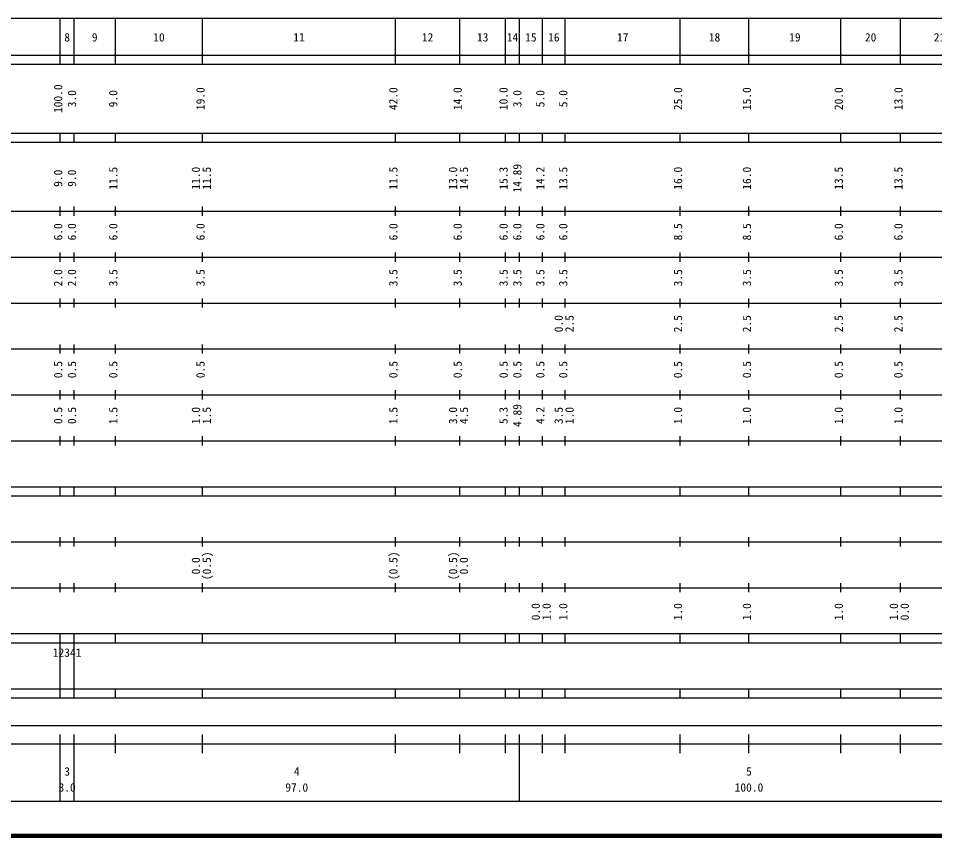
# Model space of a CAD drawing. Units: millimetres on the paper, enlarged 1000 times. Extents: x 40000 to 680000, y 20000 to 380000.
# Drawn here: x 258868 to 458446, y 20000 to 198000 of the extents above; entities that cross this region are included whole.
import ezdxf
from ezdxf.enums import TextEntityAlignment as Align

# ---------------------------------------------------------------- set-up
doc = ezdxf.new("R2010")
doc.units = ezdxf.units.MM
doc.header["$LTSCALE"] = 1000
doc.layers.add('M-TTL', color=2, linetype='Continuous', lineweight=140)
doc.layers.add('M-TTL-BAND', color=7, linetype='Continuous', lineweight=25)
doc.styles.add('ＭＳ ゴシック', font='')
doc.styles.get('ＭＳ ゴシック').set_extended_font_data('MS Gothic')

msp = doc.modelspace()

# ---------------------------------------------------------------- linework, layer by layer
at = {"layer": 'M-TTL'}
msp.add_line((40000, 20000), (680000, 20000), dxfattribs=at)
at = {"layer": 'M-TTL-BAND'}
for p, q in [((68000, 198000), (579000, 198000)), ((268000, 188000), (268000, 198000)), ((271000, 188000), (271000, 198000)), ((280000, 188000), (280000, 198000)), ((299000, 188000), (299000, 198000)), ((341000, 188000), (341000, 198000)), ((355000, 188000), (355000, 198000)), ((365000, 188000), (365000, 198000)), ((368000, 188000), (368000, 198000)), ((373000, 188000), (373000, 198000)), ((378000, 188000), (378000, 198000)), ((403000, 188000), (403000, 198000)), ((418000, 188000), (418000, 198000)), ((438000, 188000), (438000, 198000)), ((451000, 188000), (451000, 198000)), ((40000, 190000), (579000, 190000)), ((40000, 188000), (579000, 188000)), ((40000, 173000), (579000, 173000)), ((268000, 171000), (268000, 173000)), ((271000, 171000), (271000, 173000)), ((280000, 171000), (280000, 173000)), ((299000, 171000), (299000, 173000)), ((341000, 171000), (341000, 173000)), ((355000, 171000), (355000, 173000)), ((365000, 171000), (365000, 173000)), ((368000, 171000), (368000, 173000)), ((373000, 171000), (373000, 173000)), ((378000, 171000), (378000, 173000)), ((403000, 171000), (403000, 173000)), ((418000, 171000), (418000, 173000)), ((438000, 171000), (438000, 173000)), ((451000, 171000), (451000, 173000)), ((40000, 171000), (579000, 171000)), ((40000, 156000), (579000, 156000)), ((268000, 155000), (268000, 157000)), ((271000, 155000), (271000, 157000)), ((280000, 155000), (280000, 157000)), ((299000, 155000), (299000, 157000)), ((341000, 155000), (341000, 157000)), ((355000, 155000), (355000, 157000)), ((365000, 155000), (365000, 157000)), ((368000, 155000), (368000, 157000)), ((373000, 155000), (373000, 157000)), ((378000, 155000), (378000, 157000)), ((403000, 155000), (403000, 157000)), ((418000, 155000), (418000, 157000)), ((438000, 155000), (438000, 157000)), ((451000, 155000), (451000, 157000)), ((46000, 146000), (579000, 146000)), ((268000, 145000), (268000, 147000)), ((271000, 145000), (271000, 147000)), ((280000, 145000), (280000, 147000)), ((299000, 145000), (299000, 147000)), ((341000, 145000), (341000, 147000)), ((355000, 145000), (355000, 147000)), ((365000, 145000), (365000, 147000)), ((368000, 145000), (368000, 147000)), ((373000, 145000), (373000, 147000)), ((378000, 145000), (378000, 147000)), ((403000, 145000), (403000, 147000)), ((418000, 145000), (418000, 147000)), ((438000, 145000), (438000, 147000)), ((451000, 145000), (451000, 147000)), ((52000, 136000), (579000, 136000)), ((268000, 135000), (268000, 137000)), ((271000, 135000), (271000, 137000)), ((280000, 135000), (280000, 137000)), ((299000, 135000), (299000, 137000)), ((341000, 135000), (341000, 137000)), ((355000, 135000), (355000, 137000)), ((365000, 135000), (365000, 137000)), ((368000, 135000), (368000, 137000)), ((373000, 135000), (373000, 137000)), ((378000, 135000), (378000, 137000)), ((403000, 135000), (403000, 137000)), ((418000, 135000), (418000, 137000)), ((438000, 135000), (438000, 137000)), ((451000, 135000), (451000, 137000)), ((46000, 126000), (579000, 126000)), ((268000, 125000), (268000, 127000)), ((271000, 125000), (271000, 127000)), ((280000, 125000), (280000, 127000)), ((299000, 125000), (299000, 127000)), ((341000, 125000), (341000, 127000)), ((355000, 125000), (355000, 127000)), ((365000, 125000), (365000, 127000)), ((368000, 125000), (368000, 127000)), ((373000, 125000), (373000, 127000)), ((378000, 125000), (378000, 127000)), ((403000, 125000), (403000, 127000)), ((418000, 125000), (418000, 127000)), ((438000, 125000), (438000, 127000)), ((451000, 125000), (451000, 127000)), ((52000, 116000), (579000, 116000)), ((268000, 115000), (268000, 117000)), ((271000, 115000), (271000, 117000)), ((280000, 115000), (280000, 117000)), ((299000, 115000), (299000, 117000)), ((341000, 115000), (341000, 117000)), ((355000, 115000), (355000, 117000)), ((365000, 115000), (365000, 117000)), ((368000, 115000), (368000, 117000)), ((373000, 115000), (373000, 117000)), ((378000, 115000), (378000, 117000)), ((403000, 115000), (403000, 117000)), ((418000, 115000), (418000, 117000)), ((438000, 115000), (438000, 117000)), ((451000, 115000), (451000, 117000)), ((46000, 106000), (579000, 106000)), ((268000, 105000), (268000, 107000)), ((271000, 105000), (271000, 107000)), ((280000, 105000), (280000, 107000)), ((299000, 105000), (299000, 107000)), ((341000, 105000), (341000, 107000)), ((355000, 105000), (355000, 107000)), ((365000, 105000), (365000, 107000)), ((368000, 105000), (368000, 107000)), ((373000, 105000), (373000, 107000)), ((378000, 105000), (378000, 107000)), ((403000, 105000), (403000, 107000)), ((418000, 105000), (418000, 107000)), ((438000, 105000), (438000, 107000)), ((451000, 105000), (451000, 107000)), ((40000, 96000), (579000, 96000)), ((268000, 94000), (268000, 96000)), ((271000, 94000), (271000, 96000)), ((280000, 94000), (280000, 96000)), ((299000, 94000), (299000, 96000)), ((341000, 94000), (341000, 96000)), ((355000, 94000), (355000, 96000)), ((365000, 94000), (365000, 96000)), ((368000, 94000), (368000, 96000)), ((373000, 94000), (373000, 96000)), ((378000, 94000), (378000, 96000)), ((403000, 94000), (403000, 96000)), ((418000, 94000), (418000, 96000)), ((438000, 94000), (438000, 96000)), ((451000, 94000), (451000, 96000)), ((40000, 94000), (579000, 94000)), ((49000, 84000), (579000, 84000)), ((268000, 83000), (268000, 85000)), ((271000, 83000), (271000, 85000)), ((280000, 83000), (280000, 85000)), ((299000, 83000), (299000, 85000)), ((341000, 83000), (341000, 85000)), ((355000, 83000), (355000, 85000)), ((365000, 83000), (365000, 85000)), ((368000, 83000), (368000, 85000)), ((373000, 83000), (373000, 85000)), ((378000, 83000), (378000, 85000)), ((403000, 83000), (403000, 85000)), ((418000, 83000), (418000, 85000)), ((438000, 83000), (438000, 85000)), ((451000, 83000), (451000, 85000)), ((40000, 74000), (579000, 74000)), ((268000, 73000), (268000, 75000)), ((271000, 73000), (271000, 75000)), ((280000, 73000), (280000, 75000)), ((299000, 73000), (299000, 75000)), ((341000, 73000), (341000, 75000)), ((355000, 73000), (355000, 75000)), ((365000, 73000), (365000, 75000)), ((368000, 73000), (368000, 75000)), ((373000, 73000), (373000, 75000)), ((378000, 73000), (378000, 75000)), ((403000, 73000), (403000, 75000)), ((418000, 73000), (418000, 75000)), ((438000, 73000), (438000, 75000)), ((451000, 73000), (451000, 75000)), ((40000, 64000), (579000, 64000)), ((268000, 62000), (268000, 64000)), ((271000, 62000), (271000, 64000)), ((280000, 62000), (280000, 64000)), ((299000, 62000), (299000, 64000)), ((341000, 62000), (341000, 64000)), ((355000, 62000), (355000, 64000)), ((365000, 62000), (365000, 64000)), ((368000, 62000), (368000, 64000)), ((373000, 62000), (373000, 64000)), ((378000, 62000), (378000, 64000)), ((403000, 62000), (403000, 64000)), ((418000, 62000), (418000, 64000)), ((438000, 62000), (438000, 64000)), ((451000, 62000), (451000, 64000)), ((40000, 62000), (579000, 62000)), ((268000, 52000), (268000, 62000)), ((271000, 52000), (271000, 62000)), ((40000, 52000), (579000, 52000)), ((268000, 50000), (268000, 52000)), ((271000, 50000), (271000, 52000)), ((280000, 50000), (280000, 52000)), ((299000, 50000), (299000, 52000)), ((341000, 50000), (341000, 52000)), ((355000, 50000), (355000, 52000)), ((365000, 50000), (365000, 52000)), ((368000, 50000), (368000, 52000)), ((373000, 50000), (373000, 52000)), ((378000, 50000), (378000, 52000)), ((403000, 50000), (403000, 52000)), ((418000, 50000), (418000, 52000)), ((438000, 50000), (438000, 52000)), ((451000, 50000), (451000, 52000)), ((40000, 50000), (579000, 50000)), ((71000, 44000), (554000, 44000)), ((268000, 27500), (268000, 42000)), ((271000, 27500), (271000, 42000)), ((280000, 38000), (280000, 42000)), ((299000, 38000), (299000, 42000)), ((341000, 38000), (341000, 42000)), ((355000, 38000), (355000, 42000)), ((365000, 38000), (365000, 42000)), ((368000, 27500), (368000, 42000)), ((373000, 38000), (373000, 42000)), ((378000, 38000), (378000, 42000)), ((403000, 38000), (403000, 42000)), ((418000, 38000), (418000, 42000)), ((438000, 38000), (438000, 42000)), ((451000, 38000), (451000, 42000)), ((40000, 40000), (579000, 40000)), ((68000, 27500), (579000, 27500))]:
    msp.add_line(p, q, dxfattribs=at)

# ---------------------------------------------------------------- texts
at = {"layer": 'M-TTL-BAND', "style": 'ＭＳ ゴシック'}
for s, p in [('8', (269500, 192405)), ('9', (275500, 192405)), ('10', (289500, 192405)), ('11', (320000, 192405)), ('12', (348000, 192405)), ('13', (360000, 192405)), ('14', (366500, 192405)), ('15', (370500, 192405)), ('16', (375500, 192405)), ('17', (390500, 192405)), ('18', (410500, 192405)), ('19', (428000, 192405)), ('20', (444500, 192405)), ('21', (459500, 192405)), ('3', (269500, 32523)), ('4', (319500, 32523)), ('5', (418000, 32523)), ('3.0', (269500, 29033)), ('97.0', (319500, 29033)), ('100.0', (418000, 29033))]:
    msp.add_text(s, height=1833, dxfattribs=at).set_placement(p, align=Align.BOTTOM_CENTER)
for s, p in [('100.0', (269000, 180500)), ('3.0', (272000, 180500)), ('9.0', (281000, 180500)), ('19.0', (300000, 180500)), ('42.0', (342000, 180500)), ('14.0', (356000, 180500)), ('10.0', (366000, 180500)), ('3.0', (369000, 180500)), ('5.0', (374000, 180500)), ('5.0', (379000, 180500)), ('25.0', (404000, 180500)), ('15.0', (419000, 180500)), ('20.0', (439000, 180500)), ('13.0', (452000, 180500)), ('14.89', (369000, 163174)), ('9.0', (269000, 163174)), ('9.0', (272000, 163174)), ('11.5', (281000, 163174)), ('11.0', (299000, 163174)), ('11.5', (301370, 163174)), ('11.5', (342000, 163174)), ('13.0', (355000, 163174)), ('14.5', (357370, 163174)), ('15.3', (366000, 163174)), ('14.2', (374000, 163174)), ('13.5', (379000, 163174)), ('16.0', (404000, 163174)), ('16.0', (419000, 163174)), ('13.5', (439000, 163174)), ('13.5', (452000, 163174)), ('6.0', (269000, 151500)), ('6.0', (272000, 151500)), ('6.0', (281000, 151500)), ('6.0', (300000, 151500)), ('6.0', (342000, 151500)), ('6.0', (356000, 151500)), ('6.0', (366000, 151500)), ('6.0', (369000, 151500)), ('6.0', (374000, 151500)), ('6.0', (379000, 151500)), ('8.5', (404000, 151500)), ('8.5', (419000, 151500)), ('6.0', (439000, 151500)), ('6.0', (452000, 151500)), ('2.0', (269000, 141500)), ('2.0', (272000, 141500)), ('3.5', (281000, 141500)), ('3.5', (300000, 141500)), ('3.5', (342000, 141500)), ('3.5', (356000, 141500)), ('3.5', (366000, 141500)), ('3.5', (369000, 141500)), ('3.5', (374000, 141500)), ('3.5', (379000, 141500)), ('3.5', (404000, 141500)), ('3.5', (419000, 141500)), ('3.5', (439000, 141500)), ('3.5', (452000, 141500)), ('0.0', (378000, 131500)), ('2.5', (380370, 131500)), ('2.5', (404000, 131500)), ('2.5', (419000, 131500)), ('2.5', (439000, 131500)), ('2.5', (452000, 131500)), ('0.5', (269000, 121500)), ('0.5', (272000, 121500)), ('0.5', (281000, 121500)), ('0.5', (300000, 121500)), ('0.5', (342000, 121500)), ('0.5', (356000, 121500)), ('0.5', (366000, 121500)), ('0.5', (369000, 121500)), ('0.5', (374000, 121500)), ('0.5', (379000, 121500)), ('0.5', (404000, 121500)), ('0.5', (419000, 121500)), ('0.5', (439000, 121500)), ('0.5', (452000, 121500)), ('4.89', (369000, 111500)), ('0.5', (269000, 111500)), ('0.5', (272000, 111500)), ('1.5', (281000, 111500)), ('1.0', (299000, 111500)), ('1.5', (301370, 111500)), ('1.5', (342000, 111500)), ('3.0', (355000, 111500)), ('4.5', (357370, 111500)), ('5.3', (366000, 111500)), ('4.2', (374000, 111500)), ('3.5', (378000, 111500)), ('1.0', (380370, 111500)), ('1.0', (404000, 111500)), ('1.0', (419000, 111500)), ('1.0', (439000, 111500)), ('1.0', (452000, 111500)), ('0.0', (299000, 78764)), ('(0.5)', (301370, 78764)), ('(0.5)', (342000, 78764)), ('(0.5)', (355000, 78764)), ('0.0', (357370, 78764)), ('0.0', (373000, 68764)), ('1.0', (375370, 68764)), ('1.0', (379000, 68764)), ('1.0', (404000, 68764)), ('1.0', (419000, 68764)), ('1.0', (439000, 68764)), ('1.0', (451000, 68764)), ('0.0', (453370, 68764))]:
    msp.add_text(s, height=1833, rotation=90, dxfattribs=at).set_placement(p, align=Align.BOTTOM_CENTER)
msp.add_text('12341', height=1833, dxfattribs=at).set_placement((266375, 58405), align=Align.BOTTOM_LEFT)

doc.saveas('drawing.dxf')
